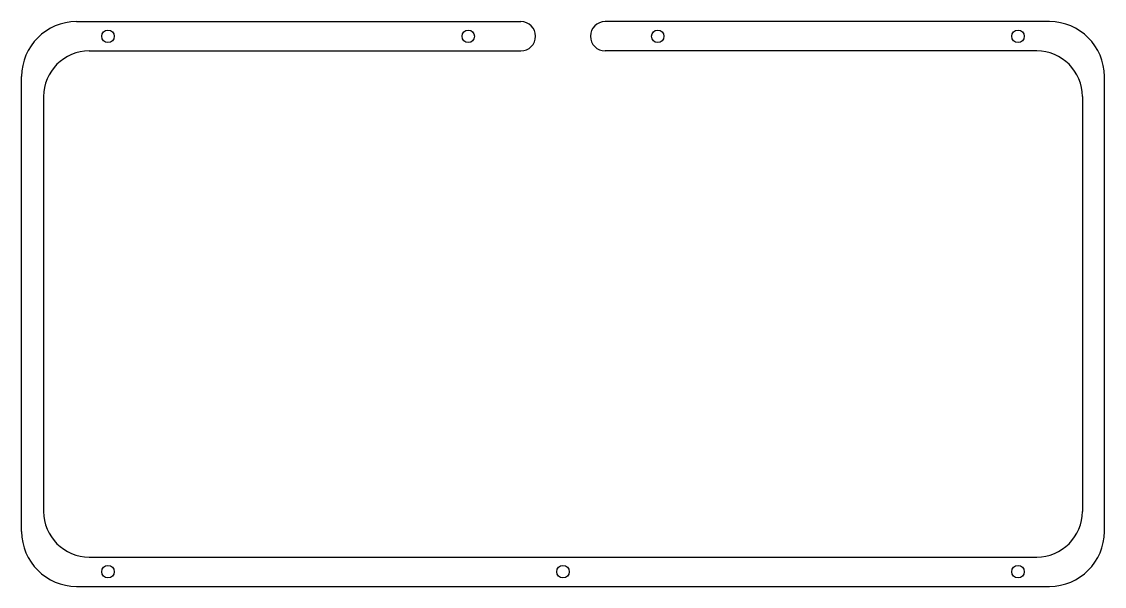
# Model space of a CAD drawing. Header units: inches. Extents: x 0 to 296, y 0 to 154.
import ezdxf

# ---------------------------------------------------------------- set-up
doc = ezdxf.new("R2010")
doc.units = ezdxf.units.IN
doc.header["$MEASUREMENT"] = 0

msp = doc.modelspace()

# ---------------------------------------------------------------- linework, layer by layer
at = {"color": 1}
for p, q in [((15, 154.4), (136.5, 154.4)), ((281, 154.4), (159.5, 154.4)), ((140.5, 150.4), (140.5, 150.4)), ((155.5, 150.4), (155.5, 150.4)), ((18.5, 146.4), (136.5, 146.4)), ((277.5, 146.4), (159.5, 146.4)), ((0, 15), (0, 139.4)), ((296, 15), (296, 139.4)), ((6, 133.9), (6, 20.5)), ((290, 133.9), (290, 20.5)), ((18.5, 8), (277.5, 8)), ((15, 0), (281, 0))]:
    msp.add_line(p, q, dxfattribs=at)
for centre in [(23.6, 150.4), (122.1, 150.4), (173.9, 150.4), (272.4, 150.4), (23.6, 4), (148, 4), (272.4, 4)]:
    msp.add_circle(centre, 1.7, dxfattribs=at)
for centre, radius, start, end in [((15, 139.4), 15, 90, 180), ((136.5, 150.4), 4, 0, 90), ((159.5, 150.4), 4, 90, 180), ((281, 139.4), 15, 0, 90), ((136.5, 150.4), 4, 270, 0), ((159.5, 150.4), 4, 180, 270), ((18.5, 133.9), 12.5, 90, 180), ((277.5, 133.9), 12.5, 360, 90), ((18.5, 20.5), 12.5, 180, 270), ((277.5, 20.5), 12.5, 270, 360), ((15, 15), 15, 180, 270), ((281, 15), 15, 270, 0)]:
    msp.add_arc(centre, radius, start, end, dxfattribs=at)

doc.saveas('drawing.dxf')
